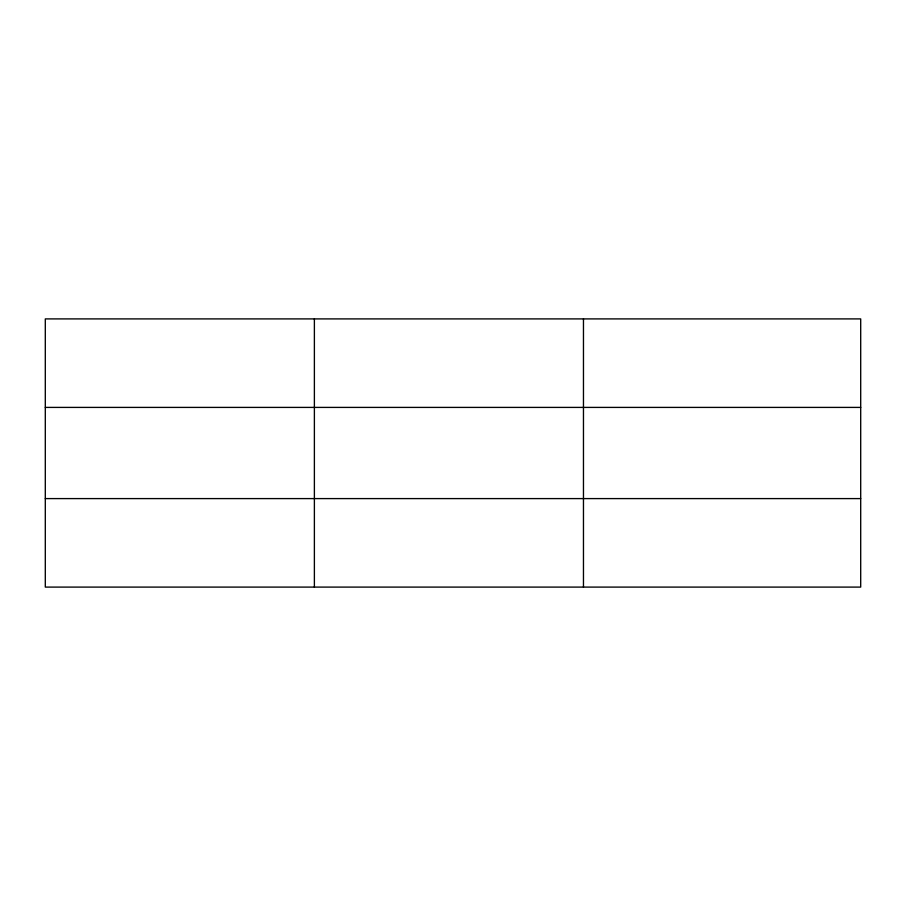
<?xml version="1.0" encoding="UTF-8"?>
<svg xmlns="http://www.w3.org/2000/svg" width="906" height="906" viewBox="0 0 906 906"><rect width="100%" height="100%" fill="white"/><g stroke="black" fill="none" stroke-linecap="round" stroke-linejoin="round"><path stroke-width="1.36" d="M314.382 318.901L314.382 587.099M583.464 318.901L583.464 587.099M860.7 407.406L860.7 318.901L45.3 318.901L45.3 587.099L860.7 587.099L860.7 407.406L45.3 407.406M45.3 498.594L860.7 498.594"/></g></svg>
